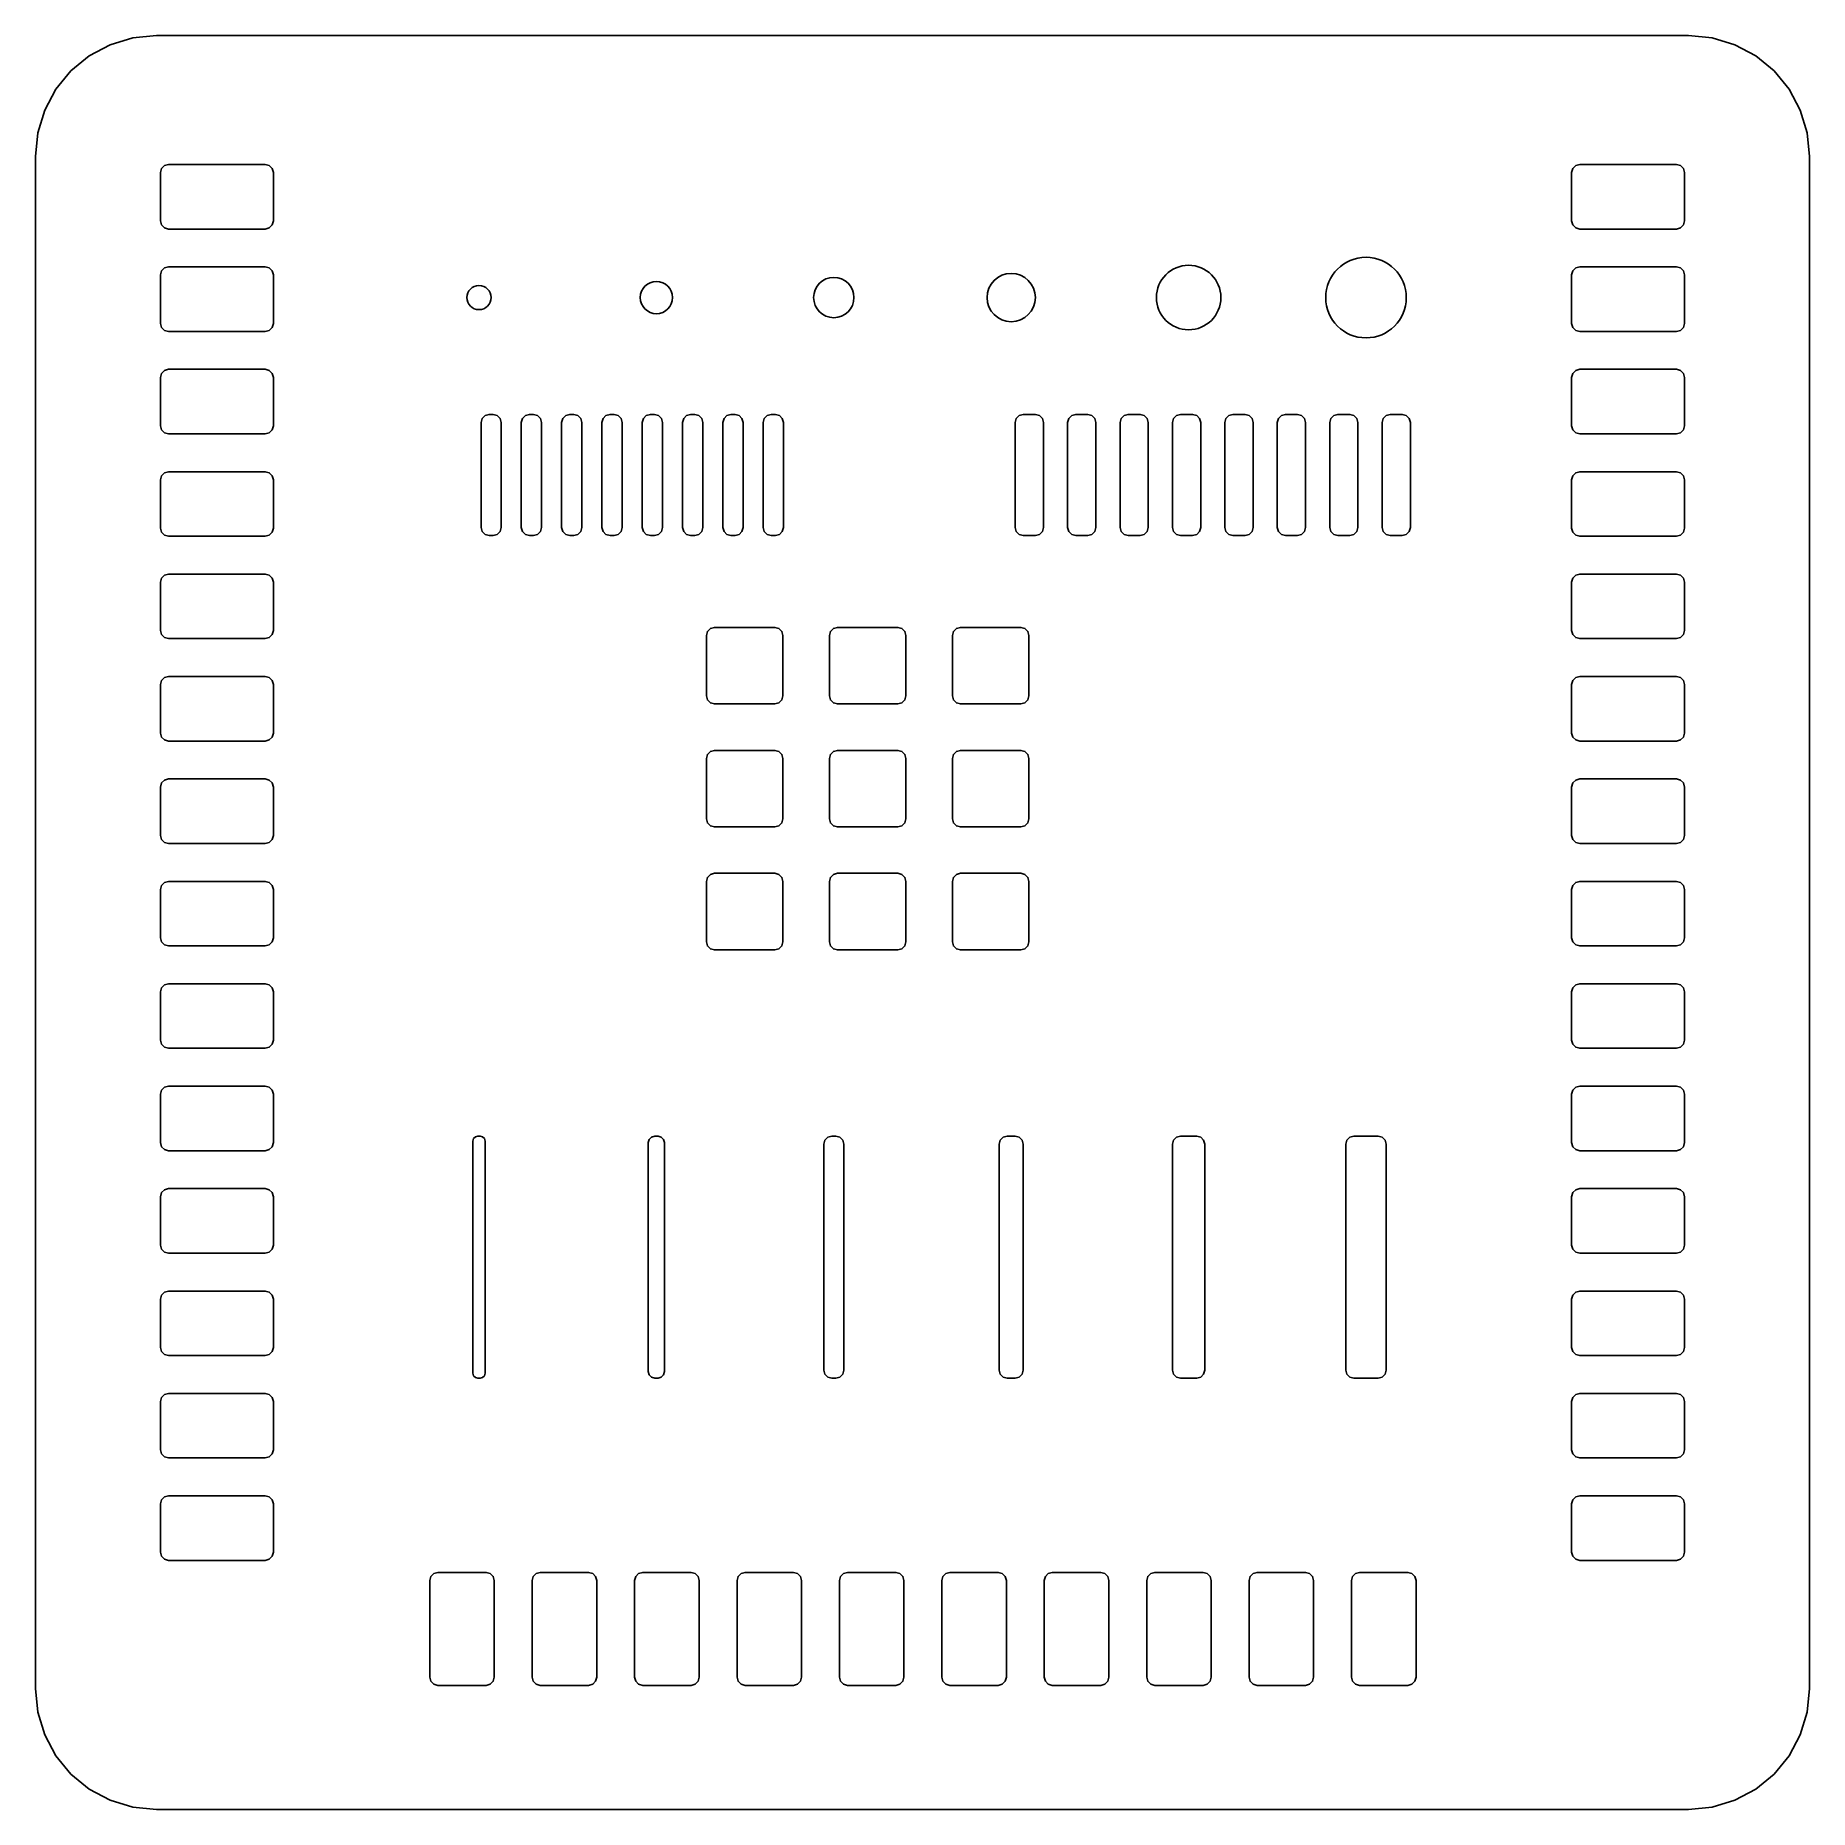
# Model space of a CAD drawing. Header units: millimetres. Extents: x 0 to 22, y 0 to 22.
import ezdxf

# ---------------------------------------------------------------- set-up
doc = ezdxf.new("R2010")
doc.units = ezdxf.units.MM
doc.layers.add('CUT_APERTURES', color=1, linetype='CONTINUOUS')
doc.layers.add('CUT_OUTLINE', color=3, linetype='CONTINUOUS')

msp = doc.modelspace()

# ---------------------------------------------------------------- linework, layer by layer
at = {"layer": 'CUT_APERTURES'}
for points in [[(2.85, 19.6), (2.9, 19.6134), (2.9366, 19.65), (2.95, 19.7), (2.95, 20.3), (2.9366, 20.35), (2.9, 20.3866), (2.85, 20.4), (1.65, 20.4), (1.6, 20.3866), (1.5634, 20.35), (1.55, 20.3), (1.55, 19.7), (1.5634, 19.65), (1.6, 19.6134), (1.65, 19.6)], [(20.35, 19.6), (20.4, 19.6134), (20.4366, 19.65), (20.45, 19.7), (20.45, 20.3), (20.4366, 20.35), (20.4, 20.3866), (20.35, 20.4), (19.15, 20.4), (19.1, 20.3866), (19.0634, 20.35), (19.05, 20.3), (19.05, 19.7), (19.0634, 19.65), (19.1, 19.6134), (19.15, 19.6)], [(2.85, 18.33), (2.9, 18.3434), (2.9366, 18.38), (2.95, 18.43), (2.95, 19.03), (2.9366, 19.08), (2.9, 19.1166), (2.85, 19.13), (1.65, 19.13), (1.6, 19.1166), (1.5634, 19.08), (1.55, 19.03), (1.55, 18.43), (1.5634, 18.38), (1.6, 18.3434), (1.65, 18.33)], [(20.35, 18.33), (20.4, 18.3434), (20.4366, 18.38), (20.45, 18.43), (20.45, 19.03), (20.4366, 19.08), (20.4, 19.1166), (20.35, 19.13), (19.15, 19.13), (19.1, 19.1166), (19.0634, 19.08), (19.05, 19.03), (19.05, 18.43), (19.0634, 18.38), (19.1, 18.3434), (19.15, 18.33)], [(2.85, 17.06), (2.9, 17.0734), (2.9366, 17.11), (2.95, 17.16), (2.95, 17.76), (2.9366, 17.81), (2.9, 17.8466), (2.85, 17.86), (1.65, 17.86), (1.6, 17.8466), (1.5634, 17.81), (1.55, 17.76), (1.55, 17.16), (1.5634, 17.11), (1.6, 17.0734), (1.65, 17.06)], [(20.35, 17.06), (20.4, 17.0734), (20.4366, 17.11), (20.45, 17.16), (20.45, 17.76), (20.4366, 17.81), (20.4, 17.8466), (20.35, 17.86), (19.15, 17.86), (19.1, 17.8466), (19.0634, 17.81), (19.05, 17.76), (19.05, 17.16), (19.0634, 17.11), (19.1, 17.0734), (19.15, 17.06)], [(5.675, 15.8), (5.725, 15.8134), (5.7616, 15.85), (5.775, 15.9), (5.775, 17.2), (5.7616, 17.25), (5.725, 17.2866), (5.675, 17.3), (5.625, 17.3), (5.575, 17.2866), (5.5384, 17.25), (5.525, 17.2), (5.525, 15.9), (5.5384, 15.85), (5.575, 15.8134), (5.625, 15.8)], [(6.175, 15.8), (6.225, 15.8134), (6.2616, 15.85), (6.275, 15.9), (6.275, 17.2), (6.2616, 17.25), (6.225, 17.2866), (6.175, 17.3), (6.125, 17.3), (6.075, 17.2866), (6.0384, 17.25), (6.025, 17.2), (6.025, 15.9), (6.0384, 15.85), (6.075, 15.8134), (6.125, 15.8)], [(6.675, 15.8), (6.725, 15.8134), (6.7616, 15.85), (6.775, 15.9), (6.775, 17.2), (6.7616, 17.25), (6.725, 17.2866), (6.675, 17.3), (6.625, 17.3), (6.575, 17.2866), (6.5384, 17.25), (6.525, 17.2), (6.525, 15.9), (6.5384, 15.85), (6.575, 15.8134), (6.625, 15.8)], [(7.175, 15.8), (7.225, 15.8134), (7.2616, 15.85), (7.275, 15.9), (7.275, 17.2), (7.2616, 17.25), (7.225, 17.2866), (7.175, 17.3), (7.125, 17.3), (7.075, 17.2866), (7.0384, 17.25), (7.025, 17.2), (7.025, 15.9), (7.0384, 15.85), (7.075, 15.8134), (7.125, 15.8)], [(7.675, 15.8), (7.725, 15.8134), (7.7616, 15.85), (7.775, 15.9), (7.775, 17.2), (7.7616, 17.25), (7.725, 17.2866), (7.675, 17.3), (7.625, 17.3), (7.575, 17.2866), (7.5384, 17.25), (7.525, 17.2), (7.525, 15.9), (7.5384, 15.85), (7.575, 15.8134), (7.625, 15.8)], [(8.175, 15.8), (8.225, 15.8134), (8.2616, 15.85), (8.275, 15.9), (8.275, 17.2), (8.2616, 17.25), (8.225, 17.2866), (8.175, 17.3), (8.125, 17.3), (8.075, 17.2866), (8.0384, 17.25), (8.025, 17.2), (8.025, 15.9), (8.0384, 15.85), (8.075, 15.8134), (8.125, 15.8)], [(8.675, 15.8), (8.725, 15.8134), (8.7616, 15.85), (8.775, 15.9), (8.775, 17.2), (8.7616, 17.25), (8.725, 17.2866), (8.675, 17.3), (8.625, 17.3), (8.575, 17.2866), (8.5384, 17.25), (8.525, 17.2), (8.525, 15.9), (8.5384, 15.85), (8.575, 15.8134), (8.625, 15.8)], [(9.175, 15.8), (9.225, 15.8134), (9.2616, 15.85), (9.275, 15.9), (9.275, 17.2), (9.2616, 17.25), (9.225, 17.2866), (9.175, 17.3), (9.125, 17.3), (9.075, 17.2866), (9.0384, 17.25), (9.025, 17.2), (9.025, 15.9), (9.0384, 15.85), (9.075, 15.8134), (9.125, 15.8)], [(12.4, 15.8), (12.45, 15.8134), (12.4866, 15.85), (12.5, 15.9), (12.5, 17.2), (12.4866, 17.25), (12.45, 17.2866), (12.4, 17.3), (12.25, 17.3), (12.2, 17.2866), (12.1634, 17.25), (12.15, 17.2), (12.15, 15.9), (12.1634, 15.85), (12.2, 15.8134), (12.25, 15.8)], [(13.05, 15.8), (13.1, 15.8134), (13.1366, 15.85), (13.15, 15.9), (13.15, 17.2), (13.1366, 17.25), (13.1, 17.2866), (13.05, 17.3), (12.9, 17.3), (12.85, 17.2866), (12.8134, 17.25), (12.8, 17.2), (12.8, 15.9), (12.8134, 15.85), (12.85, 15.8134), (12.9, 15.8)], [(13.7, 15.8), (13.75, 15.8134), (13.7866, 15.85), (13.8, 15.9), (13.8, 17.2), (13.7866, 17.25), (13.75, 17.2866), (13.7, 17.3), (13.55, 17.3), (13.5, 17.2866), (13.4634, 17.25), (13.45, 17.2), (13.45, 15.9), (13.4634, 15.85), (13.5, 15.8134), (13.55, 15.8)], [(14.35, 15.8), (14.4, 15.8134), (14.4366, 15.85), (14.45, 15.9), (14.45, 17.2), (14.4366, 17.25), (14.4, 17.2866), (14.35, 17.3), (14.2, 17.3), (14.15, 17.2866), (14.1134, 17.25), (14.1, 17.2), (14.1, 15.9), (14.1134, 15.85), (14.15, 15.8134), (14.2, 15.8)], [(15, 15.8), (15.05, 15.8134), (15.0866, 15.85), (15.1, 15.9), (15.1, 17.2), (15.0866, 17.25), (15.05, 17.2866), (15, 17.3), (14.85, 17.3), (14.8, 17.2866), (14.7634, 17.25), (14.75, 17.2), (14.75, 15.9), (14.7634, 15.85), (14.8, 15.8134), (14.85, 15.8)], [(15.65, 15.8), (15.7, 15.8134), (15.7366, 15.85), (15.75, 15.9), (15.75, 17.2), (15.7366, 17.25), (15.7, 17.2866), (15.65, 17.3), (15.5, 17.3), (15.45, 17.2866), (15.4134, 17.25), (15.4, 17.2), (15.4, 15.9), (15.4134, 15.85), (15.45, 15.8134), (15.5, 15.8)], [(16.3, 15.8), (16.35, 15.8134), (16.3866, 15.85), (16.4, 15.9), (16.4, 17.2), (16.3866, 17.25), (16.35, 17.2866), (16.3, 17.3), (16.15, 17.3), (16.1, 17.2866), (16.0634, 17.25), (16.05, 17.2), (16.05, 15.9), (16.0634, 15.85), (16.1, 15.8134), (16.15, 15.8)], [(16.95, 15.8), (17, 15.8134), (17.0366, 15.85), (17.05, 15.9), (17.05, 17.2), (17.0366, 17.25), (17, 17.2866), (16.95, 17.3), (16.8, 17.3), (16.75, 17.2866), (16.7134, 17.25), (16.7, 17.2), (16.7, 15.9), (16.7134, 15.85), (16.75, 15.8134), (16.8, 15.8)], [(2.85, 15.79), (2.9, 15.8034), (2.9366, 15.84), (2.95, 15.89), (2.95, 16.49), (2.9366, 16.54), (2.9, 16.5766), (2.85, 16.59), (1.65, 16.59), (1.6, 16.5766), (1.5634, 16.54), (1.55, 16.49), (1.55, 15.89), (1.5634, 15.84), (1.6, 15.8034), (1.65, 15.79)], [(20.35, 15.79), (20.4, 15.8034), (20.4366, 15.84), (20.45, 15.89), (20.45, 16.49), (20.4366, 16.54), (20.4, 16.5766), (20.35, 16.59), (19.15, 16.59), (19.1, 16.5766), (19.0634, 16.54), (19.05, 16.49), (19.05, 15.89), (19.0634, 15.84), (19.1, 15.8034), (19.15, 15.79)], [(2.85, 14.52), (2.9, 14.5334), (2.9366, 14.57), (2.95, 14.62), (2.95, 15.22), (2.9366, 15.27), (2.9, 15.3066), (2.85, 15.32), (1.65, 15.32), (1.6, 15.3066), (1.5634, 15.27), (1.55, 15.22), (1.55, 14.62), (1.5634, 14.57), (1.6, 14.5334), (1.65, 14.52)], [(20.35, 14.52), (20.4, 14.5334), (20.4366, 14.57), (20.45, 14.62), (20.45, 15.22), (20.4366, 15.27), (20.4, 15.3066), (20.35, 15.32), (19.15, 15.32), (19.1, 15.3066), (19.0634, 15.27), (19.05, 15.22), (19.05, 14.62), (19.0634, 14.57), (19.1, 14.5334), (19.15, 14.52)], [(9.17, 13.71), (9.22, 13.7234), (9.2566, 13.76), (9.27, 13.81), (9.27, 14.56), (9.2566, 14.61), (9.22, 14.6466), (9.17, 14.66), (8.42, 14.66), (8.37, 14.6466), (8.3334, 14.61), (8.32, 14.56), (8.32, 13.81), (8.3334, 13.76), (8.37, 13.7234), (8.42, 13.71)], [(10.695, 13.71), (10.745, 13.7234), (10.7816, 13.76), (10.795, 13.81), (10.795, 14.56), (10.7816, 14.61), (10.745, 14.6466), (10.695, 14.66), (9.945, 14.66), (9.895, 14.6466), (9.8584, 14.61), (9.845, 14.56), (9.845, 13.81), (9.8584, 13.76), (9.895, 13.7234), (9.945, 13.71)], [(12.22, 13.71), (12.27, 13.7234), (12.3066, 13.76), (12.32, 13.81), (12.32, 14.56), (12.3066, 14.61), (12.27, 14.6466), (12.22, 14.66), (11.47, 14.66), (11.42, 14.6466), (11.3834, 14.61), (11.37, 14.56), (11.37, 13.81), (11.3834, 13.76), (11.42, 13.7234), (11.47, 13.71)], [(2.85, 13.25), (2.9, 13.2634), (2.9366, 13.3), (2.95, 13.35), (2.95, 13.95), (2.9366, 14), (2.9, 14.0366), (2.85, 14.05), (1.65, 14.05), (1.6, 14.0366), (1.5634, 14), (1.55, 13.95), (1.55, 13.35), (1.5634, 13.3), (1.6, 13.2634), (1.65, 13.25)], [(20.35, 13.25), (20.4, 13.2634), (20.4366, 13.3), (20.45, 13.35), (20.45, 13.95), (20.4366, 14), (20.4, 14.0366), (20.35, 14.05), (19.15, 14.05), (19.1, 14.0366), (19.0634, 14), (19.05, 13.95), (19.05, 13.35), (19.0634, 13.3), (19.1, 13.2634), (19.15, 13.25)], [(9.17, 12.185), (9.22, 12.1984), (9.2566, 12.235), (9.27, 12.285), (9.27, 13.035), (9.2566, 13.085), (9.22, 13.1216), (9.17, 13.135), (8.42, 13.135), (8.37, 13.1216), (8.3334, 13.085), (8.32, 13.035), (8.32, 12.285), (8.3334, 12.235), (8.37, 12.1984), (8.42, 12.185)], [(10.695, 12.185), (10.745, 12.1984), (10.7816, 12.235), (10.795, 12.285), (10.795, 13.035), (10.7816, 13.085), (10.745, 13.1216), (10.695, 13.135), (9.945, 13.135), (9.895, 13.1216), (9.8584, 13.085), (9.845, 13.035), (9.845, 12.285), (9.8584, 12.235), (9.895, 12.1984), (9.945, 12.185)], [(12.22, 12.185), (12.27, 12.1984), (12.3066, 12.235), (12.32, 12.285), (12.32, 13.035), (12.3066, 13.085), (12.27, 13.1216), (12.22, 13.135), (11.47, 13.135), (11.42, 13.1216), (11.3834, 13.085), (11.37, 13.035), (11.37, 12.285), (11.3834, 12.235), (11.42, 12.1984), (11.47, 12.185)], [(2.85, 11.98), (2.9, 11.9934), (2.9366, 12.03), (2.95, 12.08), (2.95, 12.68), (2.9366, 12.73), (2.9, 12.7666), (2.85, 12.78), (1.65, 12.78), (1.6, 12.7666), (1.5634, 12.73), (1.55, 12.68), (1.55, 12.08), (1.5634, 12.03), (1.6, 11.9934), (1.65, 11.98)], [(20.35, 11.98), (20.4, 11.9934), (20.4366, 12.03), (20.45, 12.08), (20.45, 12.68), (20.4366, 12.73), (20.4, 12.7666), (20.35, 12.78), (19.15, 12.78), (19.1, 12.7666), (19.0634, 12.73), (19.05, 12.68), (19.05, 12.08), (19.0634, 12.03), (19.1, 11.9934), (19.15, 11.98)], [(2.85, 10.71), (2.9, 10.7234), (2.9366, 10.76), (2.95, 10.81), (2.95, 11.41), (2.9366, 11.46), (2.9, 11.4966), (2.85, 11.51), (1.65, 11.51), (1.6, 11.4966), (1.5634, 11.46), (1.55, 11.41), (1.55, 10.81), (1.5634, 10.76), (1.6, 10.7234), (1.65, 10.71)], [(9.17, 10.66), (9.22, 10.6734), (9.2566, 10.71), (9.27, 10.76), (9.27, 11.51), (9.2566, 11.56), (9.22, 11.5966), (9.17, 11.61), (8.42, 11.61), (8.37, 11.5966), (8.3334, 11.56), (8.32, 11.51), (8.32, 10.76), (8.3334, 10.71), (8.37, 10.6734), (8.42, 10.66)], [(10.695, 10.66), (10.745, 10.6734), (10.7816, 10.71), (10.795, 10.76), (10.795, 11.51), (10.7816, 11.56), (10.745, 11.5966), (10.695, 11.61), (9.945, 11.61), (9.895, 11.5966), (9.8584, 11.56), (9.845, 11.51), (9.845, 10.76), (9.8584, 10.71), (9.895, 10.6734), (9.945, 10.66)], [(12.22, 10.66), (12.27, 10.6734), (12.3066, 10.71), (12.32, 10.76), (12.32, 11.51), (12.3066, 11.56), (12.27, 11.5966), (12.22, 11.61), (11.47, 11.61), (11.42, 11.5966), (11.3834, 11.56), (11.37, 11.51), (11.37, 10.76), (11.3834, 10.71), (11.42, 10.6734), (11.47, 10.66)], [(20.35, 10.71), (20.4, 10.7234), (20.4366, 10.76), (20.45, 10.81), (20.45, 11.41), (20.4366, 11.46), (20.4, 11.4966), (20.35, 11.51), (19.15, 11.51), (19.1, 11.4966), (19.0634, 11.46), (19.05, 11.41), (19.05, 10.81), (19.0634, 10.76), (19.1, 10.7234), (19.15, 10.71)], [(2.85, 9.44), (2.9, 9.4534), (2.9366, 9.49), (2.95, 9.54), (2.95, 10.14), (2.9366, 10.19), (2.9, 10.2266), (2.85, 10.24), (1.65, 10.24), (1.6, 10.2266), (1.5634, 10.19), (1.55, 10.14), (1.55, 9.54), (1.5634, 9.49), (1.6, 9.4534), (1.65, 9.44)], [(20.35, 9.44), (20.4, 9.4534), (20.4366, 9.49), (20.45, 9.54), (20.45, 10.14), (20.4366, 10.19), (20.4, 10.2266), (20.35, 10.24), (19.15, 10.24), (19.1, 10.2266), (19.0634, 10.19), (19.05, 10.14), (19.05, 9.54), (19.0634, 9.49), (19.1, 9.4534), (19.15, 9.44)], [(2.85, 8.17), (2.9, 8.1834), (2.9366, 8.22), (2.95, 8.27), (2.95, 8.87), (2.9366, 8.92), (2.9, 8.9566), (2.85, 8.97), (1.65, 8.97), (1.6, 8.9566), (1.5634, 8.92), (1.55, 8.87), (1.55, 8.27), (1.5634, 8.22), (1.6, 8.1834), (1.65, 8.17)], [(20.35, 8.17), (20.4, 8.1834), (20.4366, 8.22), (20.45, 8.27), (20.45, 8.87), (20.4366, 8.92), (20.4, 8.9566), (20.35, 8.97), (19.15, 8.97), (19.1, 8.9566), (19.0634, 8.92), (19.05, 8.87), (19.05, 8.27), (19.0634, 8.22), (19.1, 8.1834), (19.15, 8.17)], [(5.515, 5.35), (5.545, 5.358), (5.567, 5.38), (5.575, 5.41), (5.575, 8.29), (5.567, 8.32), (5.545, 8.342), (5.515, 8.35), (5.485, 8.35), (5.455, 8.342), (5.433, 8.32), (5.425, 8.29), (5.425, 5.41), (5.433, 5.38), (5.455, 5.358), (5.485, 5.35)], [(7.72, 5.35), (7.76, 5.3607), (7.7893, 5.39), (7.8, 5.43), (7.8, 8.27), (7.7893, 8.31), (7.76, 8.3393), (7.72, 8.35), (7.68, 8.35), (7.64, 8.3393), (7.6107, 8.31), (7.6, 8.27), (7.6, 5.43), (7.6107, 5.39), (7.64, 5.3607), (7.68, 5.35)], [(9.925, 5.35), (9.975, 5.3634), (10.0116, 5.4), (10.025, 5.45), (10.025, 8.25), (10.0116, 8.3), (9.975, 8.3366), (9.925, 8.35), (9.875, 8.35), (9.825, 8.3366), (9.7884, 8.3), (9.775, 8.25), (9.775, 5.45), (9.7884, 5.4), (9.825, 5.3634), (9.875, 5.35)], [(12.15, 5.35), (12.2, 5.3634), (12.2366, 5.4), (12.25, 5.45), (12.25, 8.25), (12.2366, 8.3), (12.2, 8.3366), (12.15, 8.35), (12.05, 8.35), (12, 8.3366), (11.9634, 8.3), (11.95, 8.25), (11.95, 5.45), (11.9634, 5.4), (12, 5.3634), (12.05, 5.35)], [(14.4, 5.35), (14.45, 5.3634), (14.4866, 5.4), (14.5, 5.45), (14.5, 8.25), (14.4866, 8.3), (14.45, 8.3366), (14.4, 8.35), (14.2, 8.35), (14.15, 8.3366), (14.1134, 8.3), (14.1, 8.25), (14.1, 5.45), (14.1134, 5.4), (14.15, 5.3634), (14.2, 5.35)], [(16.65, 5.35), (16.7, 5.3634), (16.7366, 5.4), (16.75, 5.45), (16.75, 8.25), (16.7366, 8.3), (16.7, 8.3366), (16.65, 8.35), (16.35, 8.35), (16.3, 8.3366), (16.2634, 8.3), (16.25, 8.25), (16.25, 5.45), (16.2634, 5.4), (16.3, 5.3634), (16.35, 5.35)], [(2.85, 6.9), (2.9, 6.9134), (2.9366, 6.95), (2.95, 7), (2.95, 7.6), (2.9366, 7.65), (2.9, 7.6866), (2.85, 7.7), (1.65, 7.7), (1.6, 7.6866), (1.5634, 7.65), (1.55, 7.6), (1.55, 7), (1.5634, 6.95), (1.6, 6.9134), (1.65, 6.9)], [(20.35, 6.9), (20.4, 6.9134), (20.4366, 6.95), (20.45, 7), (20.45, 7.6), (20.4366, 7.65), (20.4, 7.6866), (20.35, 7.7), (19.15, 7.7), (19.1, 7.6866), (19.0634, 7.65), (19.05, 7.6), (19.05, 7), (19.0634, 6.95), (19.1, 6.9134), (19.15, 6.9)], [(2.85, 5.63), (2.9, 5.6434), (2.9366, 5.68), (2.95, 5.73), (2.95, 6.33), (2.9366, 6.38), (2.9, 6.4166), (2.85, 6.43), (1.65, 6.43), (1.6, 6.4166), (1.5634, 6.38), (1.55, 6.33), (1.55, 5.73), (1.5634, 5.68), (1.6, 5.6434), (1.65, 5.63)], [(20.35, 5.63), (20.4, 5.6434), (20.4366, 5.68), (20.45, 5.73), (20.45, 6.33), (20.4366, 6.38), (20.4, 6.4166), (20.35, 6.43), (19.15, 6.43), (19.1, 6.4166), (19.0634, 6.38), (19.05, 6.33), (19.05, 5.73), (19.0634, 5.68), (19.1, 5.6434), (19.15, 5.63)], [(2.85, 4.36), (2.9, 4.3734), (2.9366, 4.41), (2.95, 4.46), (2.95, 5.06), (2.9366, 5.11), (2.9, 5.1466), (2.85, 5.16), (1.65, 5.16), (1.6, 5.1466), (1.5634, 5.11), (1.55, 5.06), (1.55, 4.46), (1.5634, 4.41), (1.6, 4.3734), (1.65, 4.36)], [(20.35, 4.36), (20.4, 4.3734), (20.4366, 4.41), (20.45, 4.46), (20.45, 5.06), (20.4366, 5.11), (20.4, 5.1466), (20.35, 5.16), (19.15, 5.16), (19.1, 5.1466), (19.0634, 5.11), (19.05, 5.06), (19.05, 4.46), (19.0634, 4.41), (19.1, 4.3734), (19.15, 4.36)], [(2.85, 3.09), (2.9, 3.1034), (2.9366, 3.14), (2.95, 3.19), (2.95, 3.79), (2.9366, 3.84), (2.9, 3.8766), (2.85, 3.89), (1.65, 3.89), (1.6, 3.8766), (1.5634, 3.84), (1.55, 3.79), (1.55, 3.19), (1.5634, 3.14), (1.6, 3.1034), (1.65, 3.09)], [(20.35, 3.09), (20.4, 3.1034), (20.4366, 3.14), (20.45, 3.19), (20.45, 3.79), (20.4366, 3.84), (20.4, 3.8766), (20.35, 3.89), (19.15, 3.89), (19.1, 3.8766), (19.0634, 3.84), (19.05, 3.79), (19.05, 3.19), (19.0634, 3.14), (19.1, 3.1034), (19.15, 3.09)], [(5.59, 1.54), (5.64, 1.5534), (5.6766, 1.59), (5.69, 1.64), (5.69, 2.84), (5.6766, 2.89), (5.64, 2.9266), (5.59, 2.94), (4.99, 2.94), (4.94, 2.9266), (4.9034, 2.89), (4.89, 2.84), (4.89, 1.64), (4.9034, 1.59), (4.94, 1.5534), (4.99, 1.54)], [(6.86, 1.54), (6.91, 1.5534), (6.9466, 1.59), (6.96, 1.64), (6.96, 2.84), (6.9466, 2.89), (6.91, 2.9266), (6.86, 2.94), (6.26, 2.94), (6.21, 2.9266), (6.1734, 2.89), (6.16, 2.84), (6.16, 1.64), (6.1734, 1.59), (6.21, 1.5534), (6.26, 1.54)], [(8.13, 1.54), (8.18, 1.5534), (8.2166, 1.59), (8.23, 1.64), (8.23, 2.84), (8.2166, 2.89), (8.18, 2.9266), (8.13, 2.94), (7.53, 2.94), (7.48, 2.9266), (7.4434, 2.89), (7.43, 2.84), (7.43, 1.64), (7.4434, 1.59), (7.48, 1.5534), (7.53, 1.54)], [(9.4, 1.54), (9.45, 1.5534), (9.4866, 1.59), (9.5, 1.64), (9.5, 2.84), (9.4866, 2.89), (9.45, 2.9266), (9.4, 2.94), (8.8, 2.94), (8.75, 2.9266), (8.7134, 2.89), (8.7, 2.84), (8.7, 1.64), (8.7134, 1.59), (8.75, 1.5534), (8.8, 1.54)], [(10.67, 1.54), (10.72, 1.5534), (10.7566, 1.59), (10.77, 1.64), (10.77, 2.84), (10.7566, 2.89), (10.72, 2.9266), (10.67, 2.94), (10.07, 2.94), (10.02, 2.9266), (9.9834, 2.89), (9.97, 2.84), (9.97, 1.64), (9.9834, 1.59), (10.02, 1.5534), (10.07, 1.54)], [(11.94, 1.54), (11.99, 1.5534), (12.0266, 1.59), (12.04, 1.64), (12.04, 2.84), (12.0266, 2.89), (11.99, 2.9266), (11.94, 2.94), (11.34, 2.94), (11.29, 2.9266), (11.2534, 2.89), (11.24, 2.84), (11.24, 1.64), (11.2534, 1.59), (11.29, 1.5534), (11.34, 1.54)], [(13.21, 1.54), (13.26, 1.5534), (13.2966, 1.59), (13.31, 1.64), (13.31, 2.84), (13.2966, 2.89), (13.26, 2.9266), (13.21, 2.94), (12.61, 2.94), (12.56, 2.9266), (12.5234, 2.89), (12.51, 2.84), (12.51, 1.64), (12.5234, 1.59), (12.56, 1.5534), (12.61, 1.54)], [(14.48, 1.54), (14.53, 1.5534), (14.5666, 1.59), (14.58, 1.64), (14.58, 2.84), (14.5666, 2.89), (14.53, 2.9266), (14.48, 2.94), (13.88, 2.94), (13.83, 2.9266), (13.7934, 2.89), (13.78, 2.84), (13.78, 1.64), (13.7934, 1.59), (13.83, 1.5534), (13.88, 1.54)], [(15.75, 1.54), (15.8, 1.5534), (15.8366, 1.59), (15.85, 1.64), (15.85, 2.84), (15.8366, 2.89), (15.8, 2.9266), (15.75, 2.94), (15.15, 2.94), (15.1, 2.9266), (15.0634, 2.89), (15.05, 2.84), (15.05, 1.64), (15.0634, 1.59), (15.1, 1.5534), (15.15, 1.54)], [(17.02, 1.54), (17.07, 1.5534), (17.1066, 1.59), (17.12, 1.64), (17.12, 2.84), (17.1066, 2.89), (17.07, 2.9266), (17.02, 2.94), (16.42, 2.94), (16.37, 2.9266), (16.3334, 2.89), (16.32, 2.84), (16.32, 1.64), (16.3334, 1.59), (16.37, 1.5534), (16.42, 1.54)]]:
    msp.add_lwpolyline(points, close=True, dxfattribs=at)
for centre, radius in [((14.3, 18.75), 0.4), ((16.5, 18.75), 0.5), ((7.7, 18.75), 0.2), ((9.9, 18.75), 0.25), ((12.1, 18.75), 0.3), ((5.5, 18.75), 0.15)]:
    msp.add_circle(centre, radius, dxfattribs=at)
at = {"layer": 'CUT_OUTLINE'}
msp.add_lwpolyline([(20.5, 0), (20.7926, 0.0288), (21.074, 0.1142), (21.3334, 0.2528), (21.5607, 0.4393), (21.7472, 0.6666), (21.8858, 0.926), (21.9712, 1.2074), (22, 1.5), (22, 20.5), (21.9712, 20.7926), (21.8858, 21.074), (21.7472, 21.3334), (21.5607, 21.5607), (21.3334, 21.7472), (21.074, 21.8858), (20.7926, 21.9712), (20.5, 22), (1.5, 22), (1.2074, 21.9712), (0.926, 21.8858), (0.6666, 21.7472), (0.4393, 21.5607), (0.2528, 21.3334), (0.1142, 21.074), (0.0288, 20.7926), (0, 20.5), (0, 1.5), (0.0288, 1.2074), (0.1142, 0.926), (0.2528, 0.6666), (0.4393, 0.4393), (0.6666, 0.2528), (0.926, 0.1142), (1.2074, 0.0288), (1.5, 0)], close=True, dxfattribs=at)

doc.saveas('drawing.dxf')
